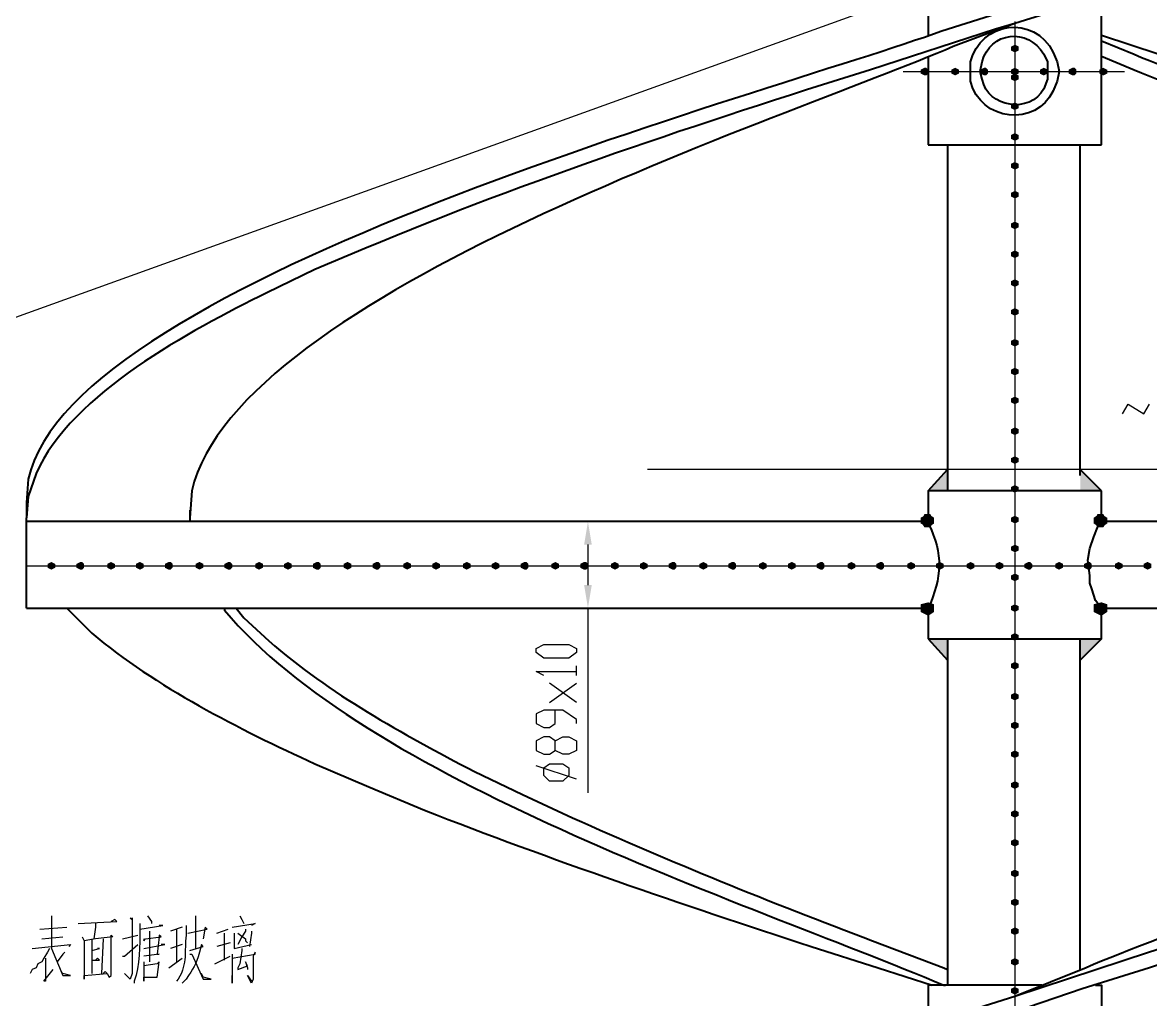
# Model space of a CAD drawing. Header units: millimetres. Extents: x 0 to 822, y 14 to 1153.
# Drawn here: x 161.3 to 266.9, y 682.6 to 774.1 of the extents above; entities that cross this region are included whole.
import ezdxf

# ---------------------------------------------------------------- set-up
doc = ezdxf.new("R2010")
doc.units = ezdxf.units.MM
doc.layers.add('1', color=7, linetype='Continuous')

msp = doc.modelspace()

# ---------------------------------------------------------------- hatches: boundary and pattern name
h = msp.add_hatch(color=0)
h.dxf.hatch_style = 2
h.paths.add_polyline_path([(254.16, 771.261732), (253.8, 771.441732), (253.8, 771.801732), (254.16, 771.981732), (254.52, 771.801732), (254.52, 771.441732)])
h = msp.add_hatch(color=0)
h.dxf.hatch_style = 2
h.paths.add_polyline_path([(245.7, 769.101732), (245.34, 769.281732), (245.34, 769.641732), (245.7, 769.821732), (245.88, 769.821732), (246.06, 769.641732), (246.06, 769.281732), (245.88, 769.101732)])
h = msp.add_hatch(color=0)
h.dxf.hatch_style = 2
h.paths.add_polyline_path([(248.58, 769.101732), (248.22, 769.281732), (248.22, 769.641732), (248.58, 769.821732), (248.94, 769.641732), (248.94, 769.281732)])
h = msp.add_hatch(color=0)
h.dxf.hatch_style = 2
h.paths.add_polyline_path([(251.28, 769.101732), (250.92, 769.281732), (250.92, 769.641732), (251.28, 769.821732), (251.46, 769.821732), (251.64, 769.641732), (251.64, 769.281732), (251.46, 769.101732)])
h = msp.add_hatch(color=0)
h.dxf.hatch_style = 2
h.paths.add_polyline_path([(254.16, 769.101732), (253.8, 769.281732), (253.8, 769.641732), (254.16, 769.821732), (254.52, 769.641732), (254.52, 769.281732)])
h = msp.add_hatch(color=0)
h.dxf.hatch_style = 2
h.paths.add_polyline_path([(256.86, 769.101732), (256.5, 769.281732), (256.5, 769.641732), (256.86, 769.821732), (257.22, 769.641732), (257.22, 769.281732)])
h = msp.add_hatch(color=0)
h.dxf.hatch_style = 2
h.paths.add_polyline_path([(259.56, 769.101732), (259.2, 769.281732), (259.2, 769.641732), (259.56, 769.821732), (259.74, 769.821732), (259.92, 769.641732), (259.92, 769.281732), (259.74, 769.101732)])
h = msp.add_hatch(color=0)
h.dxf.hatch_style = 2
h.paths.add_polyline_path([(262.44, 769.101732), (262.08, 769.281732), (262.08, 769.641732), (262.44, 769.821732), (262.8, 769.641732), (262.8, 769.281732)])
h = msp.add_hatch(color=0)
h.dxf.hatch_style = 2
h.paths.add_polyline_path([(254.16, 768.561732), (253.8, 768.741732), (253.8, 769.101732), (254.16, 769.281732), (254.52, 769.101732), (254.52, 768.741732)])
h = msp.add_hatch(color=0)
h.dxf.hatch_style = 2
h.paths.add_polyline_path([(254.16, 765.861732), (253.8, 766.041732), (253.8, 766.401732), (254.16, 766.581732), (254.52, 766.401732), (254.52, 766.041732)])
h = msp.add_hatch(color=0)
h.dxf.hatch_style = 2
h.paths.add_polyline_path([(254.16, 762.981732), (253.8, 763.161732), (253.8, 763.521732), (254.16, 763.701732), (254.52, 763.521732), (254.52, 763.161732)])
h = msp.add_hatch(color=0)
h.dxf.hatch_style = 2
h.paths.add_polyline_path([(254.16, 760.281732), (253.8, 760.461732), (253.8, 760.821732), (254.16, 761.001732), (254.52, 760.821732), (254.52, 760.461732)])
h = msp.add_hatch(color=0)
h.dxf.hatch_style = 2
h.paths.add_polyline_path([(254.16, 757.581732), (253.8, 757.761732), (253.8, 758.121732), (254.16, 758.301732), (254.52, 758.121732), (254.52, 757.761732)])
h = msp.add_hatch(color=0)
h.dxf.hatch_style = 2
h.paths.add_polyline_path([(254.16, 754.701732), (253.8, 754.881732), (253.8, 755.241732), (254.16, 755.421732), (254.52, 755.241732), (254.52, 754.881732)])
h = msp.add_hatch(color=0)
h.dxf.hatch_style = 2
h.paths.add_polyline_path([(254.16, 752.001732), (253.8, 752.181732), (253.8, 752.541732), (254.16, 752.721732), (254.52, 752.541732), (254.52, 752.181732)])
h = msp.add_hatch(color=0)
h.dxf.hatch_style = 2
h.paths.add_polyline_path([(254.16, 749.301732), (253.8, 749.481732), (253.8, 749.841732), (254.16, 750.021732), (254.52, 749.841732), (254.52, 749.481732)])
h = msp.add_hatch(color=0)
h.dxf.hatch_style = 2
h.paths.add_polyline_path([(254.16, 746.601732), (253.8, 746.781732), (253.8, 747.141732), (254.16, 747.321732), (254.52, 747.141732), (254.52, 746.781732)])
h = msp.add_hatch(color=0)
h.dxf.hatch_style = 2
h.paths.add_polyline_path([(254.16, 743.721732), (253.8, 743.901732), (253.8, 744.261732), (254.16, 744.441732), (254.52, 744.261732), (254.52, 743.901732)])
h = msp.add_hatch(color=0)
h.dxf.hatch_style = 2
h.paths.add_polyline_path([(254.16, 741.021732), (253.8, 741.201732), (253.8, 741.561732), (254.16, 741.741732), (254.52, 741.561732), (254.52, 741.201732)])
h = msp.add_hatch(color=0)
h.dxf.hatch_style = 2
h.paths.add_polyline_path([(254.16, 738.321732), (253.8, 738.501732), (253.8, 738.861732), (254.16, 739.041732), (254.52, 738.861732), (254.52, 738.501732)])
h = msp.add_hatch(color=0)
h.dxf.hatch_style = 2
h.paths.add_polyline_path([(254.16, 735.441732), (253.8, 735.621732), (253.8, 735.981732), (254.16, 736.161732), (254.52, 735.981732), (254.52, 735.621732)])
h = msp.add_hatch(color=0)
h.dxf.hatch_style = 2
h.paths.add_polyline_path([(254.16, 732.741732), (253.8, 732.921732), (253.8, 733.281732), (254.16, 733.461732), (254.52, 733.281732), (254.52, 732.921732)])
h = msp.add_hatch(color=0)
h.dxf.hatch_style = 2
h.paths.add_polyline_path([(247.86, 732.201732), (246.06, 730.221732), (247.86, 730.221732)])
h = msp.add_hatch(color=0)
h.dxf.hatch_style = 2
h.paths.add_polyline_path([(260.28, 732.201732), (260.28, 730.221732), (262.26, 730.221732)])
h = msp.add_hatch(color=0)
h.dxf.hatch_style = 2
h.paths.add_polyline_path([(254.16, 730.041732), (253.8, 730.221732), (253.8, 730.581732), (254.16, 730.761732), (254.52, 730.581732), (254.52, 730.221732)])
h = msp.add_hatch(color=0)
h.dxf.hatch_style = 2
h.paths.add_polyline_path([(246.06, 730.221732), (247.86, 730.221732)])
h = msp.add_hatch(color=0)
h.dxf.hatch_style = 2
h.paths.add_polyline_path([(260.28, 730.221732), (262.26, 730.221732)])
h = msp.add_hatch(color=0)
h.dxf.hatch_style = 2
h.paths.add_polyline_path([(245.34, 727.341732), (245.7, 728.061732), (246.24, 728.061732), (246.6, 727.341732), (246.24, 726.801732), (245.7, 726.801732)])
h = msp.add_hatch(color=0)
h.dxf.hatch_style = 2
h.paths.add_polyline_path([(246.06, 726.801732), (245.34, 727.161732), (245.34, 727.701732), (246.06, 728.061732), (246.6, 727.701732), (246.6, 727.161732)])
h = msp.add_hatch(color=0)
h.dxf.hatch_style = 2
h.paths.add_polyline_path([(254.16, 727.161732), (253.8, 727.341732), (253.8, 727.701732), (254.16, 727.881732), (254.52, 727.701732), (254.52, 727.341732)])
h = msp.add_hatch(color=0)
h.dxf.hatch_style = 2
h.paths.add_polyline_path([(262.8, 727.341732), (262.44, 726.801732), (261.9, 726.801732), (261.54, 727.341732), (261.9, 728.061732), (262.44, 728.061732)])
h = msp.add_hatch(color=0)
h.dxf.hatch_style = 2
h.paths.add_polyline_path([(262.26, 728.061732), (262.8, 727.701732), (262.8, 727.161732), (262.26, 726.801732), (262.08, 726.801732), (261.54, 727.161732), (261.54, 727.701732), (262.08, 728.061732)])
h = msp.add_hatch(color=0)
h.dxf.hatch_style = 2
h.paths.add_polyline_path([(213.84, 725.181732), (214.56, 725.181732), (214.2, 727.341732)])
h = msp.add_hatch(color=0)
h.dxf.hatch_style = 2
h.paths.add_polyline_path([(254.16, 724.461732), (253.8, 724.641732), (253.8, 725.001732), (254.16, 725.181732), (254.52, 725.001732), (254.52, 724.641732)])
h = msp.add_hatch(color=0)
h.dxf.hatch_style = 2
h.paths.add_polyline_path([(163.98, 722.841732), (163.62, 723.021732), (163.62, 723.381732), (163.98, 723.561732), (164.34, 723.381732), (164.34, 723.021732)])
h = msp.add_hatch(color=0)
h.dxf.hatch_style = 2
h.paths.add_polyline_path([(166.68, 722.841732), (166.32, 723.021732), (166.32, 723.381732), (166.68, 723.561732), (166.86, 723.561732), (167.04, 723.381732), (167.04, 723.021732), (166.86, 722.841732)])
h = msp.add_hatch(color=0)
h.dxf.hatch_style = 2
h.paths.add_polyline_path([(169.56, 722.841732), (169.2, 723.021732), (169.2, 723.381732), (169.56, 723.561732), (169.92, 723.381732), (169.92, 723.021732)])
h = msp.add_hatch(color=0)
h.dxf.hatch_style = 2
h.paths.add_polyline_path([(172.26, 722.841732), (171.9, 723.021732), (171.9, 723.381732), (172.26, 723.561732), (172.62, 723.381732), (172.62, 723.021732)])
h = msp.add_hatch(color=0)
h.dxf.hatch_style = 2
h.paths.add_polyline_path([(174.96, 722.841732), (174.6, 723.021732), (174.6, 723.381732), (174.96, 723.561732), (175.14, 723.561732), (175.32, 723.381732), (175.32, 723.021732), (175.14, 722.841732)])
h = msp.add_hatch(color=0)
h.dxf.hatch_style = 2
h.paths.add_polyline_path([(177.84, 722.841732), (177.48, 723.021732), (177.48, 723.381732), (177.84, 723.561732), (178.2, 723.381732), (178.2, 723.021732)])
h = msp.add_hatch(color=0)
h.dxf.hatch_style = 2
h.paths.add_polyline_path([(180.54, 722.841732), (180.18, 723.021732), (180.18, 723.381732), (180.54, 723.561732), (180.72, 723.561732), (180.9, 723.381732), (180.9, 723.021732), (180.72, 722.841732)])
h = msp.add_hatch(color=0)
h.dxf.hatch_style = 2
h.paths.add_polyline_path([(183.42, 722.841732), (183.06, 723.021732), (183.06, 723.381732), (183.42, 723.561732), (183.78, 723.381732), (183.78, 723.021732)])
h = msp.add_hatch(color=0)
h.dxf.hatch_style = 2
h.paths.add_polyline_path([(186.12, 722.841732), (185.76, 723.021732), (185.76, 723.381732), (186.12, 723.561732), (186.48, 723.381732), (186.48, 723.021732)])
h = msp.add_hatch(color=0)
h.dxf.hatch_style = 2
h.paths.add_polyline_path([(188.82, 722.841732), (188.46, 723.021732), (188.46, 723.381732), (188.82, 723.561732), (189, 723.561732), (189.18, 723.381732), (189.18, 723.021732), (189, 722.841732)])
h = msp.add_hatch(color=0)
h.dxf.hatch_style = 2
h.paths.add_polyline_path([(191.7, 722.841732), (191.34, 723.021732), (191.34, 723.381732), (191.7, 723.561732), (192.06, 723.381732), (192.06, 723.021732)])
h = msp.add_hatch(color=0)
h.dxf.hatch_style = 2
h.paths.add_polyline_path([(194.4, 722.841732), (194.04, 723.021732), (194.04, 723.381732), (194.4, 723.561732), (194.58, 723.561732), (194.76, 723.381732), (194.76, 723.021732), (194.58, 722.841732)])
h = msp.add_hatch(color=0)
h.dxf.hatch_style = 2
h.paths.add_polyline_path([(197.28, 722.841732), (196.92, 723.021732), (196.92, 723.381732), (197.28, 723.561732), (197.64, 723.381732), (197.64, 723.021732)])
h = msp.add_hatch(color=0)
h.dxf.hatch_style = 2
h.paths.add_polyline_path([(199.98, 722.841732), (199.62, 723.021732), (199.62, 723.381732), (199.98, 723.561732), (200.34, 723.381732), (200.34, 723.021732)])
h = msp.add_hatch(color=0)
h.dxf.hatch_style = 2
h.paths.add_polyline_path([(202.86, 722.841732), (202.5, 723.021732), (202.5, 723.381732), (202.86, 723.561732), (203.22, 723.381732), (203.22, 723.021732)])
h = msp.add_hatch(color=0)
h.dxf.hatch_style = 2
h.paths.add_polyline_path([(205.56, 722.841732), (205.2, 723.021732), (205.2, 723.381732), (205.56, 723.561732), (205.92, 723.381732), (205.92, 723.021732)])
h = msp.add_hatch(color=0)
h.dxf.hatch_style = 2
h.paths.add_polyline_path([(208.26, 722.841732), (207.9, 723.021732), (207.9, 723.381732), (208.26, 723.561732), (208.44, 723.561732), (208.62, 723.381732), (208.62, 723.021732), (208.44, 722.841732)])
h = msp.add_hatch(color=0)
h.dxf.hatch_style = 2
h.paths.add_polyline_path([(211.14, 722.841732), (210.78, 723.021732), (210.78, 723.381732), (211.14, 723.561732), (211.5, 723.381732), (211.5, 723.021732)])
h = msp.add_hatch(color=0)
h.dxf.hatch_style = 2
h.paths.add_polyline_path([(213.84, 722.841732), (213.48, 723.021732), (213.48, 723.381732), (213.84, 723.561732), (214.02, 723.561732), (214.2, 723.381732), (214.2, 723.021732), (214.02, 722.841732)])
h = msp.add_hatch(color=0)
h.dxf.hatch_style = 2
h.paths.add_polyline_path([(216.72, 722.841732), (216.36, 723.021732), (216.36, 723.381732), (216.72, 723.561732), (217.08, 723.381732), (217.08, 723.021732)])
h = msp.add_hatch(color=0)
h.dxf.hatch_style = 2
h.paths.add_polyline_path([(219.42, 722.841732), (219.06, 723.021732), (219.06, 723.381732), (219.42, 723.561732), (219.78, 723.381732), (219.78, 723.021732)])
h = msp.add_hatch(color=0)
h.dxf.hatch_style = 2
h.paths.add_polyline_path([(222.12, 722.841732), (221.76, 723.021732), (221.76, 723.381732), (222.12, 723.561732), (222.3, 723.561732), (222.48, 723.381732), (222.48, 723.021732), (222.3, 722.841732)])
h = msp.add_hatch(color=0)
h.dxf.hatch_style = 2
h.paths.add_polyline_path([(225, 722.841732), (224.64, 723.021732), (224.64, 723.381732), (225, 723.561732), (225.36, 723.381732), (225.36, 723.021732)])
h = msp.add_hatch(color=0)
h.dxf.hatch_style = 2
h.paths.add_polyline_path([(227.7, 722.841732), (227.34, 723.021732), (227.34, 723.381732), (227.7, 723.561732), (227.88, 723.561732), (228.06, 723.381732), (228.06, 723.021732), (227.88, 722.841732)])
h = msp.add_hatch(color=0)
h.dxf.hatch_style = 2
h.paths.add_polyline_path([(230.58, 722.841732), (230.22, 723.021732), (230.22, 723.381732), (230.58, 723.561732), (230.94, 723.381732), (230.94, 723.021732)])
h = msp.add_hatch(color=0)
h.dxf.hatch_style = 2
h.paths.add_polyline_path([(233.28, 722.841732), (232.92, 723.021732), (232.92, 723.381732), (233.28, 723.561732), (233.64, 723.381732), (233.64, 723.021732)])
h = msp.add_hatch(color=0)
h.dxf.hatch_style = 2
h.paths.add_polyline_path([(235.98, 722.841732), (235.62, 723.021732), (235.62, 723.381732), (235.98, 723.561732), (236.16, 723.561732), (236.34, 723.381732), (236.34, 723.021732), (236.16, 722.841732)])
h = msp.add_hatch(color=0)
h.dxf.hatch_style = 2
h.paths.add_polyline_path([(238.86, 722.841732), (238.5, 723.021732), (238.5, 723.381732), (238.86, 723.561732), (239.22, 723.381732), (239.22, 723.021732)])
h = msp.add_hatch(color=0)
h.dxf.hatch_style = 2
h.paths.add_polyline_path([(241.56, 722.841732), (241.2, 723.021732), (241.2, 723.381732), (241.56, 723.561732), (241.74, 723.561732), (241.92, 723.381732), (241.92, 723.021732), (241.74, 722.841732)])
h = msp.add_hatch(color=0)
h.dxf.hatch_style = 2
h.paths.add_polyline_path([(244.44, 722.841732), (244.08, 723.021732), (244.08, 723.381732), (244.44, 723.561732), (244.8, 723.381732), (244.8, 723.021732)])
h = msp.add_hatch(color=0)
h.dxf.hatch_style = 2
h.paths.add_polyline_path([(247.14, 722.841732), (246.78, 723.021732), (246.78, 723.381732), (247.14, 723.561732), (247.5, 723.381732), (247.5, 723.021732)])
h = msp.add_hatch(color=0)
h.dxf.hatch_style = 2
h.paths.add_polyline_path([(250.02, 722.841732), (249.66, 723.021732), (249.66, 723.381732), (250.02, 723.561732), (250.38, 723.381732), (250.38, 723.021732)])
h = msp.add_hatch(color=0)
h.dxf.hatch_style = 2
h.paths.add_polyline_path([(252.72, 722.841732), (252.36, 723.021732), (252.36, 723.381732), (252.72, 723.561732), (253.08, 723.381732), (253.08, 723.021732)])
h = msp.add_hatch(color=0)
h.dxf.hatch_style = 2
h.paths.add_polyline_path([(255.42, 722.841732), (255.06, 723.021732), (255.06, 723.381732), (255.42, 723.561732), (255.6, 723.561732), (255.78, 723.381732), (255.78, 723.021732), (255.6, 722.841732)])
h = msp.add_hatch(color=0)
h.dxf.hatch_style = 2
h.paths.add_polyline_path([(258.3, 722.841732), (257.94, 723.021732), (257.94, 723.381732), (258.3, 723.561732), (258.66, 723.381732), (258.66, 723.021732)])
h = msp.add_hatch(color=0)
h.dxf.hatch_style = 2
h.paths.add_polyline_path([(261, 722.841732), (260.64, 723.021732), (260.64, 723.381732), (261, 723.561732), (261.18, 723.561732), (261.36, 723.381732), (261.36, 723.021732), (261.18, 722.841732)])
h = msp.add_hatch(color=0)
h.dxf.hatch_style = 2
h.paths.add_polyline_path([(263.88, 722.841732), (263.52, 723.021732), (263.52, 723.381732), (263.88, 723.561732), (264.24, 723.381732), (264.24, 723.021732)])
h = msp.add_hatch(color=0)
h.dxf.hatch_style = 2
h.paths.add_polyline_path([(266.58, 722.841732), (266.22, 723.021732), (266.22, 723.381732), (266.58, 723.561732), (266.94, 723.381732), (266.94, 723.021732)])
h = msp.add_hatch(color=0)
h.dxf.hatch_style = 2
h.paths.add_polyline_path([(254.16, 721.761732), (253.8, 721.941732), (253.8, 722.301732), (254.16, 722.481732), (254.52, 722.301732), (254.52, 721.941732)])
h = msp.add_hatch(color=0)
h.dxf.hatch_style = 2
h.paths.add_polyline_path([(213.84, 721.401732), (214.56, 721.401732), (214.2, 719.241732)])
h = msp.add_hatch(color=0)
h.dxf.hatch_style = 2
h.paths.add_polyline_path([(246.06, 718.521732), (245.34, 718.881732), (245.34, 719.601732), (246.06, 719.781732), (246.6, 719.601732), (246.6, 718.881732)])
h = msp.add_hatch(color=0)
h.dxf.hatch_style = 2
h.paths.add_polyline_path([(254.16, 718.881732), (253.8, 719.061732), (253.8, 719.421732), (254.16, 719.601732), (254.52, 719.421732), (254.52, 719.061732)])
h = msp.add_hatch(color=0)
h.dxf.hatch_style = 2
h.paths.add_polyline_path([(262.26, 718.521732), (261.54, 718.881732), (261.54, 719.601732), (262.26, 719.781732), (262.8, 719.601732), (262.8, 718.881732)])
h = msp.add_hatch(color=0)
h.dxf.hatch_style = 2
h.paths.add_polyline_path([(262.26, 718.521732), (261.54, 718.881732), (261.54, 719.601732), (262.26, 719.781732), (262.8, 719.601732), (262.8, 718.881732)])
h = msp.add_hatch(color=0)
h.dxf.hatch_style = 2
h.paths.add_polyline_path([(254.16, 716.181732), (253.8, 716.361732), (253.8, 716.721732), (254.16, 716.901732), (254.52, 716.721732), (254.52, 716.361732)])
h = msp.add_hatch(color=0)
h.dxf.hatch_style = 2
h.paths.add_polyline_path([(246.06, 716.361732), (247.86, 716.361732)])
h = msp.add_hatch(color=0)
h.dxf.hatch_style = 2
h.paths.add_polyline_path([(246.06, 716.361732), (247.86, 716.361732), (247.86, 714.381732)])
h = msp.add_hatch(color=0)
h.dxf.hatch_style = 2
h.paths.add_polyline_path([(260.28, 716.361732), (262.26, 716.361732)])
h = msp.add_hatch(color=0)
h.dxf.hatch_style = 2
h.paths.add_polyline_path([(260.28, 716.361732), (262.26, 716.361732), (260.28, 714.381732)])
h = msp.add_hatch(color=0)
h.dxf.hatch_style = 2
h.paths.add_polyline_path([(254.16, 713.481732), (253.8, 713.661732), (253.8, 714.021732), (254.16, 714.201732), (254.52, 714.021732), (254.52, 713.661732)])
h = msp.add_hatch(color=0)
h.dxf.hatch_style = 2
h.paths.add_polyline_path([(254.16, 710.601732), (253.8, 710.781732), (253.8, 711.141732), (254.16, 711.321732), (254.52, 711.141732), (254.52, 710.781732)])
h = msp.add_hatch(color=0)
h.dxf.hatch_style = 2
h.paths.add_polyline_path([(254.16, 707.901732), (253.8, 708.081732), (253.8, 708.441732), (254.16, 708.621732), (254.52, 708.441732), (254.52, 708.081732)])
h = msp.add_hatch(color=0)
h.dxf.hatch_style = 2
h.paths.add_polyline_path([(254.16, 705.201732), (253.8, 705.381732), (253.8, 705.741732), (254.16, 705.921732), (254.52, 705.741732), (254.52, 705.381732)])
h = msp.add_hatch(color=0)
h.dxf.hatch_style = 2
h.paths.add_polyline_path([(254.16, 702.321732), (253.8, 702.501732), (253.8, 702.861732), (254.16, 703.041732), (254.52, 702.861732), (254.52, 702.501732)])
h = msp.add_hatch(color=0)
h.dxf.hatch_style = 2
h.paths.add_polyline_path([(254.16, 699.621732), (253.8, 699.801732), (253.8, 700.161732), (254.16, 700.341732), (254.52, 700.161732), (254.52, 699.801732)])
h = msp.add_hatch(color=0)
h.dxf.hatch_style = 2
h.paths.add_polyline_path([(254.16, 696.921732), (253.8, 697.101732), (253.8, 697.461732), (254.16, 697.641732), (254.52, 697.461732), (254.52, 697.101732)])
h = msp.add_hatch(color=0)
h.dxf.hatch_style = 2
h.paths.add_polyline_path([(254.16, 694.041732), (253.8, 694.221732), (253.8, 694.581732), (254.16, 694.761732), (254.52, 694.581732), (254.52, 694.221732)])
h = msp.add_hatch(color=0)
h.dxf.hatch_style = 2
h.paths.add_polyline_path([(254.16, 691.341732), (253.8, 691.521732), (253.8, 691.881732), (254.16, 692.061732), (254.52, 691.881732), (254.52, 691.521732)])
h = msp.add_hatch(color=0)
h.dxf.hatch_style = 2
h.paths.add_polyline_path([(254.16, 688.641732), (253.8, 688.821732), (253.8, 689.181732), (254.16, 689.361732), (254.52, 689.181732), (254.52, 688.821732)])
h = msp.add_hatch(color=0)
h.dxf.hatch_style = 2
h.paths.add_polyline_path([(254.16, 685.761732), (253.8, 685.941732), (253.8, 686.301732), (254.16, 686.481732), (254.52, 686.301732), (254.52, 685.941732)])
h = msp.add_hatch(color=0)
h.dxf.hatch_style = 2
h.paths.add_polyline_path([(254.16, 683.061732), (253.8, 683.241732), (253.8, 683.601732), (254.16, 683.781732), (254.52, 683.601732), (254.52, 683.241732)])

# ---------------------------------------------------------------- linework, layer by layer
at = {"layer": '1', "color": 0, "lineweight": 25}
for points in [[(75.06, 715.641732), (247.32, 777.741732)], [(254.16, 774.141732), (254.16, 771.981732)], [(254.16, 771.441732), (254.16, 769.281732)], [(243.72, 769.461732), (245.52, 769.461732)], [(246.06, 769.461732), (248.22, 769.461732)], [(248.76, 769.461732), (251.1, 769.461732)], [(251.64, 769.461732), (253.8, 769.461732)], [(254.16, 768.741732), (254.16, 766.401732)], [(254.34, 769.461732), (256.68, 769.461732)], [(257.22, 769.461732), (259.38, 769.461732)], [(259.92, 769.461732), (262.08, 769.461732)], [(262.62, 769.461732), (264.42, 769.461732)], [(254.16, 765.861732), (254.16, 763.701732)], [(254.16, 763.161732), (254.16, 761.001732)], [(254.16, 760.461732), (254.16, 758.121732)], [(254.16, 757.581732), (254.16, 755.421732)], [(254.16, 754.881732), (254.16, 752.721732)], [(254.16, 752.181732), (254.16, 749.841732)], [(254.16, 749.301732), (254.16, 747.141732)], [(254.16, 746.601732), (254.16, 744.441732)], [(254.16, 743.901732), (254.16, 741.561732)], [(254.16, 741.021732), (254.16, 738.861732)], [(254.16, 738.321732), (254.16, 736.161732)], [(264.24, 737.421732), (264.78, 738.321732), (266.22, 737.421732), (266.76, 738.321732)], [(254.16, 735.621732), (254.16, 733.281732)], [(254.16, 732.741732), (254.16, 730.581732)], [(386.46, 732.201732), (219.78, 732.201732)], [(254.16, 730.041732), (254.16, 727.881732)], [(217.62, 727.341732), (212.76, 727.341732)], [(254.16, 727.341732), (254.16, 725.001732)], [(214.2, 725.181732), (214.2, 721.401732)], [(254.16, 724.461732), (254.16, 722.301732)], [(161.64, 723.201732), (163.62, 723.201732)], [(164.16, 723.201732), (166.5, 723.201732)], [(167.04, 723.201732), (169.2, 723.201732)], [(169.74, 723.201732), (171.9, 723.201732)], [(172.62, 723.201732), (174.78, 723.201732)], [(175.32, 723.201732), (177.48, 723.201732)], [(178.02, 723.201732), (180.36, 723.201732)], [(180.9, 723.201732), (183.06, 723.201732)], [(183.6, 723.201732), (185.94, 723.201732)], [(186.48, 723.201732), (188.64, 723.201732)], [(189.18, 723.201732), (191.34, 723.201732)], [(191.88, 723.201732), (194.22, 723.201732)], [(194.76, 723.201732), (196.92, 723.201732)], [(197.46, 723.201732), (199.8, 723.201732)], [(200.34, 723.201732), (202.5, 723.201732)], [(203.04, 723.201732), (205.2, 723.201732)], [(205.74, 723.201732), (208.08, 723.201732)], [(208.62, 723.201732), (210.78, 723.201732)], [(211.32, 723.201732), (213.66, 723.201732)], [(214.2, 723.201732), (216.36, 723.201732)], [(216.9, 723.201732), (219.06, 723.201732)], [(219.78, 723.201732), (221.94, 723.201732)], [(222.48, 723.201732), (224.64, 723.201732)], [(225.18, 723.201732), (227.52, 723.201732)], [(228.06, 723.201732), (230.22, 723.201732)], [(230.76, 723.201732), (233.1, 723.201732)], [(233.64, 723.201732), (235.8, 723.201732)], [(236.34, 723.201732), (238.5, 723.201732)], [(239.04, 723.201732), (241.38, 723.201732)], [(241.92, 723.201732), (244.08, 723.201732)], [(244.62, 723.201732), (246.96, 723.201732)], [(247.5, 723.201732), (249.66, 723.201732)], [(250.2, 723.201732), (252.36, 723.201732)], [(252.9, 723.201732), (255.24, 723.201732)], [(255.78, 723.201732), (257.94, 723.201732)], [(258.48, 723.201732), (260.82, 723.201732)], [(261.36, 723.201732), (263.52, 723.201732)], [(264.06, 723.201732), (266.22, 723.201732)], [(254.16, 721.761732), (254.16, 719.601732)], [(217.62, 719.241732), (212.76, 719.241732)], [(214.2, 719.241732), (214.2, 701.961732)], [(254.16, 719.061732), (254.16, 716.901732)], [(213.12, 715.101732), (212.4, 714.561732), (210.06, 714.561732), (209.34, 715.101732), (209.34, 715.461732), (210.06, 715.821732), (212.4, 715.821732), (213.12, 715.461732), (213.12, 715.101732)], [(254.16, 716.181732), (254.16, 714.021732)], [(213.12, 712.941732), (213.12, 713.841732)], [(210.06, 712.941732), (209.34, 713.301732), (213.12, 713.301732)], [(254.16, 713.481732), (254.16, 711.321732)], [(213.12, 710.421732), (210.6, 712.221732)], [(210.6, 710.421732), (213.12, 712.221732)], [(254.16, 710.781732), (254.16, 708.621732)], [(213.12, 708.441732), (213.12, 708.801732), (211.86, 709.701732), (210.06, 709.701732), (209.34, 709.341732), (209.34, 708.441732), (210.06, 708.081732), (210.6, 708.081732), (211.14, 708.441732), (211.14, 709.701732)], [(254.16, 707.901732), (254.16, 705.741732)], [(213.12, 705.921732), (212.4, 705.561732), (211.86, 705.561732), (211.14, 705.921732), (211.14, 706.821732), (210.6, 707.181732), (210.06, 707.181732), (209.34, 706.821732), (209.34, 705.921732), (210.06, 705.561732), (210.6, 705.561732), (211.14, 705.921732)], [(211.14, 706.821732), (211.86, 707.181732), (212.4, 707.181732), (213.12, 706.821732), (213.12, 705.921732)], [(213.12, 703.221732), (209.34, 704.481732)], [(212.4, 703.581732), (211.86, 703.041732), (210.6, 703.041732), (210.06, 703.581732), (210.06, 704.301732), (210.6, 704.661732), (211.86, 704.661732), (212.4, 704.301732), (212.4, 703.581732)], [(254.16, 705.201732), (254.16, 703.041732)], [(254.16, 702.501732), (254.16, 700.341732)], [(254.16, 699.801732), (254.16, 697.461732)], [(254.16, 696.921732), (254.16, 694.761732)], [(254.16, 694.221732), (254.16, 692.061732)], [(254.16, 691.521732), (254.16, 689.181732)], [(163.98, 690.441732), (163.98, 690.081732), (163.98, 687.381732)], [(172.98, 690.441732), (173.34, 689.901732), (173.34, 689.721732)], [(177.48, 690.441732), (177.48, 687.381732)], [(181.62, 690.441732), (181.8, 690.081732), (181.98, 689.721732)], [(166.5, 689.721732), (170.1, 689.901732), (169.92, 690.081732), (169.56, 689.901732)], [(168.12, 689.721732), (168.12, 689.361732), (167.94, 688.281732)], [(171.36, 690.261732), (171.36, 690.261732), (171.54, 690.081732), (171.54, 690.261732), (171.54, 685.041732), (171.36, 684.501732), (170.82, 685.041732)], [(172.26, 689.181732), (174.42, 689.541732), (174.24, 689.541732), (174.06, 689.541732)], [(180.9, 689.361732), (183.06, 689.721732), (183.06, 689.721732), (182.7, 689.541732)], [(162.9, 689.181732), (165.42, 689.361732)], [(163.08, 688.281732), (165.06, 688.461732)], [(166.86, 688.461732), (167.04, 688.101732), (167.04, 685.761732), (167.04, 684.501732), (167.04, 684.861732), (169.2, 685.041732), (169.02, 685.221732), (168.84, 685.041732)], [(169.2, 685.041732), (169.38, 684.681732), (169.56, 684.861732), (169.56, 686.661732), (169.56, 688.641732), (169.74, 688.461732), (168.12, 688.281732), (167.04, 688.101732)], [(170.64, 688.281732), (172.08, 688.641732)], [(172.62, 688.281732), (172.62, 688.101732), (172.8, 688.281732), (174.24, 688.461732), (174.06, 688.641732), (174.06, 688.461732), (173.88, 686.841732), (174.06, 686.841732), (172.62, 686.661732)], [(173.16, 689.001732), (173.16, 688.821732), (173.16, 686.121732)], [(176.22, 689.361732), (175.14, 689.001732)], [(175.68, 689.181732), (175.68, 686.121732)], [(176.76, 688.821732), (178.56, 689.181732), (178.38, 689.361732), (178.2, 688.281732)], [(179.46, 688.821732), (180.54, 689.181732)], [(180.18, 686.301732), (180.18, 688.821732)], [(181.08, 688.821732), (181.08, 687.381732), (181.08, 687.381732), (182.7, 687.741732)], [(182.16, 689.181732), (182.16, 689.001732), (181.8, 688.461732), (181.44, 687.741732)], [(181.44, 688.821732), (182.16, 688.281732), (182.16, 688.101732), (182.34, 687.921732)], [(182.7, 689.001732), (182.7, 688.821732), (182.52, 687.561732)], [(254.16, 688.641732), (254.16, 686.481732)], [(163.8, 687.381732), (163.62, 687.021732), (163.26, 686.481732), (163.26, 686.481732), (163.08, 686.121732), (162.72, 685.941732), (162.54, 685.581732), (162.18, 685.401732), (162, 685.041732)], [(162.18, 687.381732), (165.78, 687.741732), (165.78, 687.741732), (165.6, 687.561732)], [(163.98, 687.381732), (165.06, 684.861732), (165.78, 684.861732), (165.06, 685.041732), (164.88, 685.221732)], [(167.76, 688.281732), (167.76, 685.041732)], [(167.76, 687.201732), (168.48, 687.381732), (168.3, 687.381732), (168.3, 687.381732)], [(168.84, 688.281732), (168.66, 685.041732)], [(170.64, 686.661732), (170.82, 686.661732), (170.82, 686.661732), (172.08, 687.741732)], [(172.62, 687.381732), (174.6, 687.741732), (174.24, 687.741732)], [(176.22, 687.741732), (176.22, 687.741732), (175.14, 687.381732)], [(180.72, 687.921732), (179.46, 687.561732)], [(181.8, 687.381732), (181.8, 687.201732), (181.62, 685.941732), (181.44, 685.581732), (181.44, 685.401732), (182.34, 685.761732), (182.16, 686.121732), (182.34, 685.581732), (182.34, 685.401732)], [(163.44, 686.481732), (163.44, 686.301732), (163.44, 684.321732), (163.26, 684.321732), (164.16, 685.401732)], [(165.24, 687.021732), (165.06, 686.841732), (164.52, 686.121732)], [(167.76, 686.301732), (168.48, 686.301732), (168.3, 686.481732), (168.12, 686.301732)], [(174.96, 685.581732), (176.22, 686.481732)], [(176.94, 686.841732), (177.12, 686.841732), (178.2, 684.501732), (178.92, 684.501732), (178.2, 684.681732), (178.02, 685.041732)], [(179.28, 685.941732), (180.72, 686.661732)], [(180.9, 686.481732), (183.06, 686.841732), (183.06, 687.021732), (182.88, 686.661732), (182.88, 685.401732), (182.88, 684.861732), (182.88, 684.501732), (182.7, 684.141732), (182.34, 684.861732), (182.7, 684.321732)], [(180.9, 686.841732), (180.9, 684.141732), (180.9, 684.861732)], [(172.62, 686.121732), (172.62, 685.581732), (172.62, 684.321732), (172.62, 684.501732), (172.62, 684.681732), (173.88, 684.681732), (173.88, 684.681732), (174.06, 686.121732), (174.06, 686.121732), (173.88, 685.941732), (172.62, 685.761732)], [(254.16, 685.941732), (254.16, 683.781732)], [(254.16, 683.241732), (254.16, 680.901732)]]:
    msp.add_lwpolyline(points, dxfattribs=at)
at = {"layer": '1', "color": 0, "lineweight": 40}
for points in [[(246.06, 776.481732), (246.06, 772.881732)], [(262.26, 762.621732), (262.26, 776.481732)], [(254.16, 773.961732), (252.36, 773.421732)], [(246.06, 770.901732), (246.06, 762.621732)], [(246.06, 762.621732), (262.26, 762.621732)], [(247.86, 762.621732), (247.86, 730.221732)], [(260.28, 731.661732), (260.28, 762.621732)], [(246.06, 730.221732), (247.86, 732.201732)], [(262.26, 730.221732), (260.28, 732.201732)], [(262.26, 730.221732), (246.06, 730.221732), (246.06, 727.341732)], [(262.26, 727.341732), (262.26, 730.221732)], [(161.64, 729.141732), (161.64, 727.701732)], [(161.64, 719.241732), (161.64, 727.701732)], [(176.94, 728.421732), (176.94, 727.341732)], [(176.94, 727.701732), (176.94, 727.341732)], [(246.06, 727.341732), (161.64, 727.341732)], [(262.26, 719.241732), (261.72, 719.961732), (261.36, 721.041732), (261.18, 721.581732), (261.18, 722.301732), (261, 723.741732), (261.18, 724.821732), (261.54, 725.901732), (261.9, 726.801732), (262.08, 727.161732), (262.08, 727.341732), (262.26, 727.341732)], [(331.2, 727.341732), (262.26, 727.341732)], [(161.64, 719.241732), (246.06, 719.241732)], [(246.06, 719.241732), (246.06, 716.361732)], [(262.26, 716.361732), (262.26, 719.241732)], [(262.26, 719.241732), (326.88, 719.241732)], [(246.06, 716.361732), (262.26, 716.361732)], [(246.06, 716.361732), (247.86, 714.381732)], [(247.86, 716.361732), (247.86, 683.961732)], [(262.26, 716.361732), (260.28, 714.381732)], [(260.28, 685.401732), (260.28, 716.361732)], [(256.68, 683.961732), (246.06, 683.961732), (246.06, 680.361732)], [(261.72, 683.961732), (262.26, 683.961732), (262.26, 670.101732)]]:
    msp.add_lwpolyline(points, dxfattribs=at)
for points, knots in [([(346.5, 820.041732), (346.5, 820.041732), (346.32, 817.881732), (346.32, 817.881732), (341.82, 798.981732), (276.48, 781.701732), (260.46, 775.941732), (260.46, 775.941732), (254.16, 773.961732), (254.16, 773.961732)], [0, 0, 0, 0, 1, 1, 1, 2, 2, 2, 3, 3, 3, 3]), ([(254.16, 775.401732), (254.16, 775.401732), (247.32, 773.241732), (247.32, 773.241732), (231.48, 767.481732), (165.78, 750.201732), (161.82, 731.301732), (161.82, 731.301732), (161.64, 729.141732), (161.64, 729.141732)], [0, 0, 0, 0, 1, 1, 1, 2, 2, 2, 3, 3, 3, 3]), ([(254.16, 773.961732), (254.16, 773.961732), (248.4, 771.801732), (248.4, 771.801732), (232.92, 765.141732), (181.44, 748.761732), (177.12, 730.221732), (177.12, 730.221732), (176.94, 727.701732), (176.94, 727.701732)], [0, 0, 0, 0, 1, 1, 1, 2, 2, 2, 3, 3, 3, 3]), ([(258.3, 769.461732), (258.3, 769.461732), (258.12, 770.361732), (258.12, 770.361732), (258.12, 770.361732), (257.76, 771.261732), (257.76, 771.261732), (255.96, 774.861732), (250.92, 774.141732), (250.02, 770.361732), (250.02, 770.361732), (250.02, 769.461732), (250.02, 769.461732), (250.02, 769.461732), (250.02, 768.561732), (250.02, 768.561732), (250.92, 764.781732), (256.14, 764.241732), (257.76, 767.661732), (257.76, 767.661732), (258.12, 768.561732), (258.12, 768.561732), (258.12, 768.561732), (258.3, 769.461732), (258.3, 769.461732)], [0, 0, 0, 0, 1, 1, 1, 2, 2, 2, 3, 3, 3, 4, 4, 4, 5, 5, 5, 6, 6, 6, 7, 7, 7, 8, 8, 8, 8]), ([(252.36, 773.421732), (252.36, 773.421732), (240.66, 769.641732), (240.66, 769.641732), (224.64, 764.601732), (208.8, 759.381732), (193.32, 752.901732), (193.32, 752.901732), (188.64, 750.921732), (188.64, 750.921732), (188.64, 750.921732), (184.14, 748.761732), (184.14, 748.761732), (176.94, 745.161732), (165.96, 739.401732), (162.54, 731.841732), (162.54, 731.841732), (161.82, 729.681732), (161.82, 729.681732), (161.82, 729.681732), (161.64, 727.701732), (161.64, 727.701732)], [0, 0, 0, 0, 1, 1, 1, 2, 2, 2, 3, 3, 3, 4, 4, 4, 5, 5, 5, 6, 6, 6, 7, 7, 7, 7]), ([(257.22, 769.461732), (257.22, 769.461732), (257.22, 770.361732), (257.22, 770.361732), (257.22, 770.361732), (256.86, 771.081732), (256.86, 771.081732), (255.42, 773.601732), (251.82, 773.241732), (251.1, 770.361732), (251.1, 770.361732), (250.92, 769.461732), (250.92, 769.461732), (250.92, 769.461732), (251.1, 768.741732), (251.1, 768.741732), (251.64, 766.041732), (255.6, 765.501732), (256.86, 767.841732), (256.86, 767.841732), (257.22, 768.741732), (257.22, 768.741732), (257.22, 768.741732), (257.22, 769.461732), (257.22, 769.461732)], [0, 0, 0, 0, 1, 1, 1, 2, 2, 2, 3, 3, 3, 4, 4, 4, 5, 5, 5, 6, 6, 6, 7, 7, 7, 8, 8, 8, 8]), ([(262.26, 772.881732), (262.26, 772.881732), (267.66, 771.081732), (267.66, 771.081732), (282.42, 765.681732), (342.54, 749.301732), (346.32, 731.301732), (346.32, 731.301732), (346.5, 729.141732), (346.5, 729.141732)], [0, 0, 0, 0, 1, 1, 1, 2, 2, 2, 3, 3, 3, 3]), ([(262.26, 772.341732), (262.26, 772.341732), (265.32, 771.081732), (265.32, 771.081732), (279.72, 765.141732), (327.42, 749.121732), (331.02, 731.661732), (331.02, 731.661732), (331.38, 729.141732), (331.38, 729.141732)], [0, 0, 0, 0, 1, 1, 1, 2, 2, 2, 3, 3, 3, 3]), ([(262.26, 770.901732), (262.26, 770.901732), (265.32, 769.641732), (265.32, 769.641732), (279.9, 763.521732), (327.24, 747.861732), (331.02, 730.221732), (331.02, 730.221732), (331.38, 728.421732), (331.38, 728.421732)], [0, 0, 0, 0, 1, 1, 1, 2, 2, 2, 3, 3, 3, 3]), ([(346.5, 729.141732), (346.5, 729.141732), (346.32, 726.981732), (346.32, 726.981732), (346.32, 726.981732), (345.6, 724.821732), (345.6, 724.821732), (342, 717.441732), (331.02, 711.501732), (323.82, 708.081732), (323.82, 708.081732), (319.5, 706.101732), (319.5, 706.101732), (319.5, 706.101732), (314.46, 703.941732), (314.46, 703.941732), (298.98, 697.461732), (282.78, 692.241732), (266.76, 687.021732), (266.76, 687.021732), (254.16, 682.881732), (254.16, 682.881732)], [0, 0, 0, 0, 1, 1, 1, 2, 2, 2, 3, 3, 3, 4, 4, 4, 5, 5, 5, 6, 6, 6, 7, 7, 7, 7]), ([(331.38, 729.141732), (331.38, 729.141732), (331.02, 726.981732), (331.02, 726.981732), (328.14, 708.981732), (275.22, 691.701732), (260.82, 685.581732), (260.82, 685.581732), (254.16, 682.881732), (254.16, 682.881732)], [0, 0, 0, 0, 1, 1, 1, 2, 2, 2, 3, 3, 3, 3]), ([(346.5, 727.701732), (346.5, 727.701732), (346.32, 725.541732), (346.32, 725.541732), (346.32, 725.541732), (345.6, 723.381732), (345.6, 723.381732), (341.82, 715.821732), (331.02, 710.241732), (323.82, 706.641732), (323.82, 706.641732), (319.5, 704.661732), (319.5, 704.661732), (319.5, 704.661732), (314.46, 702.501732), (314.46, 702.501732), (298.98, 696.021732), (282.78, 690.801732), (266.76, 685.581732), (266.76, 685.581732), (260.46, 683.601732), (260.46, 683.601732), (260.46, 683.601732), (254.16, 681.441732), (254.16, 681.441732)], [0, 0, 0, 0, 1, 1, 1, 2, 2, 2, 3, 3, 3, 4, 4, 4, 5, 5, 5, 6, 6, 6, 7, 7, 7, 8, 8, 8, 8]), ([(246.06, 727.341732), (246.06, 727.341732), (246.06, 727.161732), (246.06, 727.161732), (247.5, 724.281732), (247.32, 722.121732), (246.06, 719.241732), (246.06, 719.241732), (246.06, 719.241732), (246.06, 719.241732), (246.06, 719.241732), (246.06, 719.241732), (246.06, 719.241732)], [0, 0, 0, 0, 1, 1, 1, 2, 2, 2, 3, 3, 3, 4, 4, 4, 4]), ([(165.42, 719.241732), (165.42, 719.241732), (167.76, 716.901732), (167.76, 716.901732), (173.7, 711.861732), (181.62, 707.901732), (188.64, 704.661732), (188.64, 704.661732), (193.68, 702.501732), (193.68, 702.501732), (193.68, 702.501732), (198.9, 700.341732), (198.9, 700.341732), (210.78, 695.661732), (223.02, 691.521732), (235.08, 687.561732), (235.08, 687.561732), (241.38, 685.581732), (241.38, 685.581732), (241.38, 685.581732), (246.42, 683.961732), (246.42, 683.961732)], [0, 0, 0, 0, 1, 1, 1, 2, 2, 2, 3, 3, 3, 4, 4, 4, 5, 5, 5, 6, 6, 6, 7, 7, 7, 7]), ([(180.18, 719.241732), (180.18, 719.241732), (180.18, 719.061732), (180.18, 719.061732), (193.32, 703.221732), (228.6, 691.881732), (247.5, 683.961732), (247.5, 683.961732), (247.68, 683.961732), (247.68, 683.961732)], [0, 0, 0, 0, 1, 1, 1, 2, 2, 2, 3, 3, 3, 3]), ([(181.26, 719.241732), (181.26, 719.241732), (181.98, 718.341732), (181.98, 718.341732), (181.98, 718.341732), (184.32, 716.181732), (184.32, 716.181732), (190.08, 711.141732), (196.74, 707.541732), (203.58, 703.941732), (203.58, 703.941732), (208.08, 701.781732), (208.08, 701.781732), (208.08, 701.781732), (212.76, 699.621732), (212.76, 699.621732), (221.94, 695.481732), (231.3, 691.701732), (240.84, 688.101732), (240.84, 688.101732), (247.5, 685.581732), (247.5, 685.581732), (247.5, 685.581732), (247.86, 685.401732), (247.86, 685.401732)], [0, 0, 0, 0, 1, 1, 1, 2, 2, 2, 3, 3, 3, 4, 4, 4, 5, 5, 5, 6, 6, 6, 7, 7, 7, 8, 8, 8, 8]), ([(254.16, 682.881732), (254.16, 682.881732), (247.32, 680.721732), (247.32, 680.721732), (231.3, 674.961732), (166.14, 657.861732), (161.82, 638.781732), (161.82, 638.781732), (161.64, 636.801732), (161.64, 636.801732)], [0, 0, 0, 0, 1, 1, 1, 2, 2, 2, 3, 3, 3, 3])]:
    msp.add_open_spline(points, degree=3, knots=knots, dxfattribs=at)
at = {"layer": '1', "color": 0, "lineweight": 25}
for points, knots in [([(172.26, 689.721732), (172.26, 689.721732), (172.26, 689.181732), (172.26, 689.181732), (172.26, 687.741732), (172.26, 685.761732), (171.72, 684.321732), (171.72, 684.321732), (171.72, 684.141732), (171.72, 684.141732)], [0, 0, 0, 0, 1, 1, 1, 2, 2, 2, 3, 3, 3, 3]), ([(176.58, 689.541732), (176.58, 689.541732), (176.58, 688.641732), (176.58, 688.641732), (176.4, 687.021732), (176.76, 686.121732), (175.86, 684.501732), (175.86, 684.501732), (175.68, 684.321732), (175.68, 684.321732)], [0, 0, 0, 0, 1, 1, 1, 2, 2, 2, 3, 3, 3, 3]), ([(176.94, 687.201732), (176.94, 687.201732), (178.2, 687.561732), (178.2, 687.561732), (178.2, 687.561732), (178.02, 687.741732), (178.02, 687.741732), (178.02, 687.741732), (177.84, 687.021732), (177.84, 687.021732), (177.48, 685.761732), (177.3, 685.581732), (176.58, 684.501732), (176.58, 684.501732), (176.22, 684.141732), (176.22, 684.141732)], [0, 0, 0, 0, 1, 1, 1, 2, 2, 2, 3, 3, 3, 4, 4, 4, 5, 5, 5, 5])]:
    msp.add_open_spline(points, degree=3, knots=knots, dxfattribs=at)

doc.saveas('drawing.dxf')
